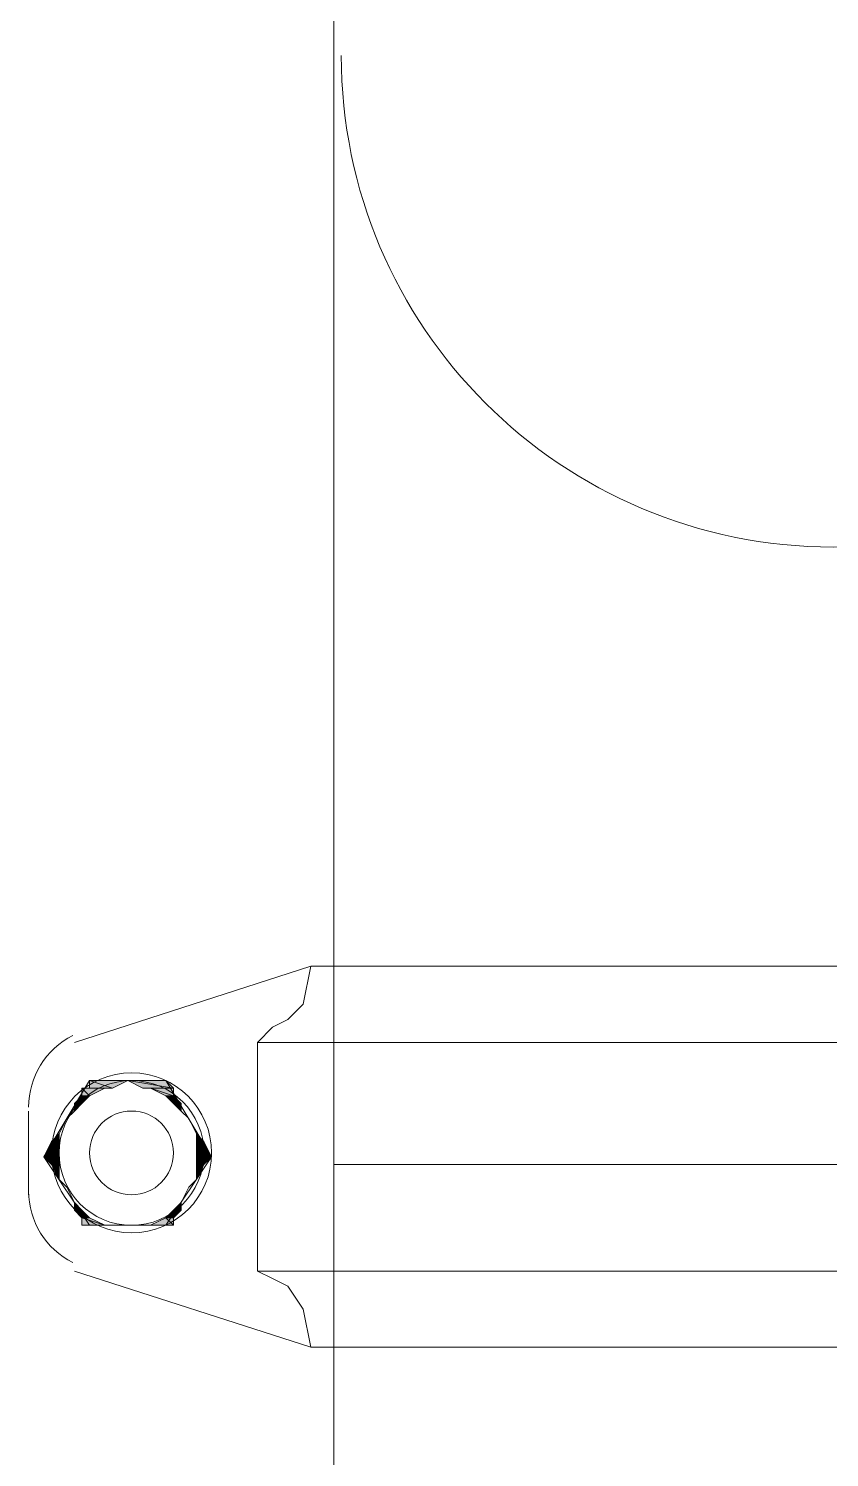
# Model space of a CAD drawing. Header units: millimetres. Extents: x 596 to 768, y 309 to 423.
# Drawn here: x 689.8877 to 689.9801, y 408.6805 to 408.8455 of the extents above; entities that cross this region are included whole.
import ezdxf

# ---------------------------------------------------------------- set-up
doc = ezdxf.new("R2010")
doc.units = ezdxf.units.MM
doc.layers.add('1- 3', color=3, linetype='Continuous')

# ---------------------------------------------------------------- blocks, each defined once
blk = doc.blocks.new('CTOBOM')
h = blk.add_hatch(color=0)
h.dxf.hatch_style = 2
h.paths.add_polyline_path([(4.38647, -1.42746), (4.38823, -1.4257), (4.38823, -1.42746)])
h.paths.add_polyline_path([(4.38647, -1.42658), (4.38647, -1.42746), (4.38823, -1.4257)])
h = blk.add_hatch(color=0)
h.dxf.hatch_style = 2
h.paths.add_polyline_path([(4.38823, -1.42746), (4.38911, -1.42658), (4.38911, -1.42746)])
h.paths.add_polyline_path([(4.38823, -1.4257), (4.38823, -1.42746), (4.38911, -1.42658)])
h = blk.add_hatch(color=0)
h.dxf.hatch_style = 2
h.paths.add_polyline_path([(4.38559, -1.42746), (4.38647, -1.42658), (4.38647, -1.42746)])
edge = h.paths.add_edge_path()
edge.add_spline(control_points=[(4.38647, -1.42658), (4.38647, -1.42658), (4.38559, -1.42746), (4.38559, -1.42746), (4.38559, -1.42746), (4.38647, -1.42658), (4.38647, -1.42658)], knot_values=[0, 0, 0, 0, 1, 1, 1, 2, 2, 2, 2], degree=3, periodic=0)
h = blk.add_hatch(color=0)
h.dxf.hatch_style = 2
h.paths.add_polyline_path([(4.39087, -1.42746), (4.38911, -1.42746), (4.38911, -1.42658)])
edge = h.paths.add_edge_path()
edge.add_spline(control_points=[(4.39087, -1.42746), (4.39087, -1.42746), (4.39087, -1.42746), (4.39087, -1.42746), (4.39087, -1.42746), (4.38911, -1.42746), (4.38911, -1.42746), (4.38911, -1.42746), (4.39087, -1.42746), (4.39087, -1.42746)], knot_values=[0, 0, 0, 0, 1, 1, 1, 2, 2, 2, 3, 3, 3, 3], degree=3, periodic=0)
h = blk.add_hatch(color=0)
h.dxf.hatch_style = 2
h.paths.add_polyline_path([(4.37943, -1.43538), (4.38031, -1.4301), (4.38031, -1.43362)])
h.paths.add_polyline_path([(4.37943, -1.43098), (4.37943, -1.43538), (4.38031, -1.4301)])
h = blk.add_hatch(color=0)
h.dxf.hatch_style = 2
h.paths.add_polyline_path([(4.38031, -1.43274), (4.38119, -1.4301), (4.38119, -1.43098)])
h.paths.add_polyline_path([(4.38031, -1.4301), (4.38031, -1.43274), (4.38119, -1.4301)])
h = blk.add_hatch(color=0)
h.dxf.hatch_style = 2
h.paths.add_polyline_path([(4.38119, -1.43098), (4.38207, -1.42922), (4.38207, -1.4301)])
h.paths.add_polyline_path([(4.38119, -1.4301), (4.38119, -1.43098), (4.38207, -1.42922)])
h = blk.add_hatch(color=0)
h.dxf.hatch_style = 2
h.paths.add_polyline_path([(4.38295, -1.42922), (4.38207, -1.4301), (4.38207, -1.42922)])
edge = h.paths.add_edge_path()
edge.add_spline(control_points=[(4.38295, -1.42922), (4.38295, -1.42922), (4.38295, -1.42922), (4.38295, -1.42922), (4.38295, -1.42922), (4.38207, -1.4301), (4.38207, -1.4301), (4.38207, -1.4301), (4.38295, -1.42922), (4.38295, -1.42922)], knot_values=[0, 0, 0, 0, 1, 1, 1, 2, 2, 2, 3, 3, 3, 3], degree=3, periodic=0)
h = blk.add_hatch(color=0)
h.dxf.hatch_style = 2
h.paths.add_polyline_path([(4.39351, -1.42922), (4.39439, -1.42922), (4.39439, -1.4301)])
edge = h.paths.add_edge_path()
edge.add_spline(control_points=[(4.39439, -1.42922), (4.39439, -1.42922), (4.39351, -1.42922), (4.39351, -1.42922), (4.39351, -1.42922), (4.39439, -1.42922), (4.39439, -1.42922)], knot_values=[0, 0, 0, 0, 1, 1, 1, 2, 2, 2, 2], degree=3, periodic=0)
h = blk.add_hatch(color=0)
h.dxf.hatch_style = 2
h.paths.add_polyline_path([(4.39439, -1.4301), (4.39527, -1.4301), (4.39527, -1.43098)])
h.paths.add_polyline_path([(4.39439, -1.42922), (4.39439, -1.4301), (4.39527, -1.4301)])
h = blk.add_hatch(color=0)
h.dxf.hatch_style = 2
h.paths.add_polyline_path([(4.39527, -1.43098), (4.39615, -1.4301), (4.39615, -1.43274)])
h.paths.add_polyline_path([(4.39527, -1.4301), (4.39527, -1.43098), (4.39615, -1.4301)])
h = blk.add_hatch(color=0)
h.dxf.hatch_style = 2
h.paths.add_polyline_path([(4.37943, -1.43978), (4.38031, -1.43714), (4.38031, -1.43978)])
h.paths.add_polyline_path([(4.37943, -1.43538), (4.37943, -1.43978), (4.38031, -1.43714)])
h = blk.add_hatch(color=0)
h.dxf.hatch_style = 2
h.paths.add_polyline_path([(4.38031, -1.44066), (4.38119, -1.43978), (4.38119, -1.44066)])
h.paths.add_polyline_path([(4.38031, -1.43802), (4.38031, -1.44066), (4.38119, -1.43978)])
h = blk.add_hatch(color=0)
h.dxf.hatch_style = 2
h.paths.add_polyline_path([(4.39527, -1.44066), (4.39615, -1.43802), (4.39615, -1.44066)])
h.paths.add_polyline_path([(4.39527, -1.43978), (4.39527, -1.44066), (4.39615, -1.43802)])
h = blk.add_hatch(color=0)
h.dxf.hatch_style = 2
h.paths.add_polyline_path([(4.38119, -1.44066), (4.38207, -1.44066), (4.38207, -1.44154)])
h.paths.add_polyline_path([(4.38119, -1.43978), (4.38119, -1.44066), (4.38207, -1.44066)])
h = blk.add_hatch(color=0)
h.dxf.hatch_style = 2
h.paths.add_polyline_path([(4.39439, -1.44154), (4.39527, -1.43978), (4.39527, -1.44066)])
h.paths.add_polyline_path([(4.39439, -1.44066), (4.39439, -1.44154), (4.39527, -1.43978)])
h = blk.add_hatch(color=0)
h.dxf.hatch_style = 2
h.paths.add_polyline_path([(4.38295, -1.44154), (4.38207, -1.44154), (4.38207, -1.44066)])
edge = h.paths.add_edge_path()
edge.add_spline(control_points=[(4.38295, -1.44154), (4.38295, -1.44154), (4.38295, -1.44154), (4.38295, -1.44154), (4.38295, -1.44154), (4.38207, -1.44154), (4.38207, -1.44154), (4.38207, -1.44154), (4.38295, -1.44154), (4.38295, -1.44154)], knot_values=[0, 0, 0, 0, 1, 1, 1, 2, 2, 2, 3, 3, 3, 3], degree=3, periodic=0)
h = blk.add_hatch(color=0)
h.dxf.hatch_style = 2
h.paths.add_polyline_path([(4.39351, -1.44154), (4.39439, -1.44066), (4.39439, -1.44154)])
edge = h.paths.add_edge_path()
edge.add_spline(control_points=[(4.39439, -1.44066), (4.39439, -1.44066), (4.39351, -1.44154), (4.39351, -1.44154), (4.39351, -1.44154), (4.39439, -1.44066), (4.39439, -1.44066)], knot_values=[0, 0, 0, 0, 1, 1, 1, 2, 2, 2, 2], degree=3, periodic=0)
h = blk.add_hatch(color=0)
h.dxf.hatch_style = 2
h.paths.add_polyline_path([(4.38559, -1.4433), (4.38647, -1.4433), (4.38647, -1.44418)])
edge = h.paths.add_edge_path()
edge.add_spline(control_points=[(4.38647, -1.4433), (4.38647, -1.4433), (4.38559, -1.4433), (4.38559, -1.4433), (4.38559, -1.4433), (4.38647, -1.4433), (4.38647, -1.4433)], knot_values=[0, 0, 0, 0, 1, 1, 1, 2, 2, 2, 2], degree=3, periodic=0)
h = blk.add_hatch(color=0)
h.dxf.hatch_style = 2
h.paths.add_polyline_path([(4.38647, -1.44418), (4.38823, -1.4433), (4.38823, -1.44506)])
h.paths.add_polyline_path([(4.38647, -1.4433), (4.38647, -1.44418), (4.38823, -1.4433)])
h = blk.add_hatch(color=0)
h.dxf.hatch_style = 2
h.paths.add_polyline_path([(4.38823, -1.44506), (4.38911, -1.4433), (4.38911, -1.44418)])
h.paths.add_polyline_path([(4.38823, -1.4433), (4.38823, -1.44506), (4.38911, -1.4433)])
h = blk.add_hatch(color=0)
h.dxf.hatch_style = 2
h.paths.add_polyline_path([(4.39087, -1.4433), (4.38911, -1.44418), (4.38911, -1.4433)])
edge = h.paths.add_edge_path()
edge.add_spline(control_points=[(4.39087, -1.4433), (4.39087, -1.4433), (4.39087, -1.4433), (4.39087, -1.4433), (4.39087, -1.4433), (4.38911, -1.44418), (4.38911, -1.44418), (4.38911, -1.44418), (4.39087, -1.4433), (4.39087, -1.4433)], knot_values=[0, 0, 0, 0, 1, 1, 1, 2, 2, 2, 3, 3, 3, 3], degree=3, periodic=0)
at = {"color": 0, "lineweight": 20}
for p, q in [((4.38911, -1.2972), (4.38911, -1.41161)), ((4.38911, -1.41161), (4.38911, -1.2972)), ((4.26149, -1.41161), (4.13476, -1.41161)), ((4.26149, -1.41161), (4.38911, -1.41161)), ((4.38911, -1.41161), (4.63378, -1.41161))]:
    blk.add_line(p, q, dxfattribs=at)
for points in [[(4.36622, -1.41426), (4.37062, -1.41514), (4.37238, -1.4169), (4.37326, -1.41866), (4.37502, -1.42042), (4.37502, -1.2884)], [(4.40143, -1.2884), (4.40143, -1.42042), (4.37502, -1.42042)], [(4.36622, -1.29544), (4.36622, -1.41426)], [(4.41023, -1.29544), (4.41023, -1.41426)], [(4.36622, -1.41161), (4.36622, -1.2972)], [(4.37502, -1.44154), (4.36622, -1.41426)], [(4.40143, -1.42042), (4.40231, -1.41866), (4.40319, -1.4169), (4.40583, -1.41514), (4.41023, -1.41426)], [(4.40143, -1.44154), (4.41023, -1.41426)], [(4.38823, -1.4257), (4.37943, -1.43098), (4.37943, -1.43978), (4.38823, -1.44506), (4.39615, -1.43978), (4.39615, -1.43098), (4.38823, -1.4257)], [(4.39263, -1.44682), (4.38295, -1.44682)]]:
    blk.add_lwpolyline(points, dxfattribs=at)
at = {"color": 0, "lineweight": 0}
for points in [[(4.38647, -1.42746), (4.38823, -1.4257), (4.38823, -1.42746), (4.38647, -1.42746)], [(4.38647, -1.42658), (4.38647, -1.42746), (4.38823, -1.4257), (4.38647, -1.42658)], [(4.38647, -1.42746), (4.38823, -1.4257), (4.38823, -1.42746), (4.38647, -1.42746)], [(4.38647, -1.42658), (4.38647, -1.42746), (4.38823, -1.4257), (4.38647, -1.42658)], [(4.38823, -1.4257), (4.38823, -1.42746), (4.38911, -1.42658), (4.38823, -1.4257)], [(4.38823, -1.4257), (4.38823, -1.42746), (4.38911, -1.42658), (4.38823, -1.4257)], [(4.38559, -1.42746), (4.38647, -1.42658), (4.38647, -1.42746), (4.38559, -1.42746)], [(4.38559, -1.42746), (4.38647, -1.42658), (4.38647, -1.42746), (4.38559, -1.42746)], [(4.38823, -1.42746), (4.38911, -1.42658), (4.38911, -1.42746), (4.38823, -1.42746)], [(4.38823, -1.42746), (4.38911, -1.42658), (4.38911, -1.42746), (4.38823, -1.42746)], [(4.39087, -1.42746), (4.38911, -1.42746), (4.38911, -1.42658), (4.39087, -1.42746)], [(4.39087, -1.42746), (4.38911, -1.42746), (4.38911, -1.42658), (4.39087, -1.42746)], [(4.37943, -1.43538), (4.38031, -1.4301), (4.38031, -1.43362), (4.37943, -1.43538)], [(4.37943, -1.43098), (4.37943, -1.43538), (4.38031, -1.4301), (4.37943, -1.43098)], [(4.37943, -1.43538), (4.38031, -1.4301), (4.38031, -1.43362), (4.37943, -1.43538)], [(4.37943, -1.43098), (4.37943, -1.43538), (4.38031, -1.4301), (4.37943, -1.43098)], [(4.38031, -1.43362), (4.38031, -1.4301), (4.38031, -1.43274), (4.38031, -1.43362)], [(4.38031, -1.43362), (4.38031, -1.4301), (4.38031, -1.43274), (4.38031, -1.43362)], [(4.38031, -1.43274), (4.38119, -1.4301), (4.38119, -1.43098), (4.38031, -1.43274)], [(4.38031, -1.4301), (4.38031, -1.43274), (4.38119, -1.4301), (4.38031, -1.4301)], [(4.38031, -1.43274), (4.38119, -1.4301), (4.38119, -1.43098), (4.38031, -1.43274)], [(4.38031, -1.4301), (4.38031, -1.43274), (4.38119, -1.4301), (4.38031, -1.4301)], [(4.38119, -1.43098), (4.38207, -1.42922), (4.38207, -1.4301), (4.38119, -1.43098)], [(4.38119, -1.4301), (4.38119, -1.43098), (4.38207, -1.42922), (4.38119, -1.4301)], [(4.38119, -1.43098), (4.38207, -1.42922), (4.38207, -1.4301), (4.38119, -1.43098)], [(4.38119, -1.4301), (4.38119, -1.43098), (4.38207, -1.42922), (4.38119, -1.4301)], [(4.38295, -1.42922), (4.38207, -1.4301), (4.38207, -1.42922), (4.38295, -1.42922)], [(4.38295, -1.42922), (4.38207, -1.4301), (4.38207, -1.42922), (4.38295, -1.42922)], [(4.39351, -1.42922), (4.39439, -1.42922), (4.39439, -1.4301), (4.39351, -1.42922)], [(4.39351, -1.42922), (4.39439, -1.42922), (4.39439, -1.4301), (4.39351, -1.42922)], [(4.39439, -1.42922), (4.39439, -1.4301), (4.39527, -1.4301), (4.39439, -1.42922)], [(4.39439, -1.42922), (4.39439, -1.4301), (4.39527, -1.4301), (4.39439, -1.42922)], [(4.39439, -1.4301), (4.39527, -1.4301), (4.39527, -1.43098), (4.39439, -1.4301)], [(4.39439, -1.4301), (4.39527, -1.4301), (4.39527, -1.43098), (4.39439, -1.4301)], [(4.39527, -1.43098), (4.39615, -1.4301), (4.39615, -1.43274), (4.39527, -1.43098)], [(4.39527, -1.4301), (4.39527, -1.43098), (4.39615, -1.4301), (4.39527, -1.4301)], [(4.39527, -1.43098), (4.39615, -1.4301), (4.39615, -1.43274), (4.39527, -1.43098)], [(4.39527, -1.4301), (4.39527, -1.43098), (4.39615, -1.4301), (4.39527, -1.4301)], [(4.39615, -1.43274), (4.39615, -1.4301), (4.39615, -1.43362), (4.39615, -1.43274)], [(4.39615, -1.43274), (4.39615, -1.4301), (4.39615, -1.43362), (4.39615, -1.43274)], [(4.39615, -1.4301), (4.39615, -1.43362), (4.39615, -1.43098), (4.39615, -1.4301)], [(4.39615, -1.4301), (4.39615, -1.43362), (4.39615, -1.43098), (4.39615, -1.4301)], [(4.39615, -1.43362), (4.39615, -1.43098), (4.39615, -1.43538), (4.39615, -1.43362)], [(4.39615, -1.43362), (4.39615, -1.43098), (4.39615, -1.43538), (4.39615, -1.43362)], [(4.37943, -1.43538), (4.37943, -1.43978), (4.38031, -1.43714), (4.37943, -1.43538)], [(4.37943, -1.43538), (4.37943, -1.43978), (4.38031, -1.43714), (4.37943, -1.43538)], [(4.39615, -1.43538), (4.39615, -1.43978), (4.39615, -1.43714), (4.39615, -1.43538)], [(4.39615, -1.43538), (4.39615, -1.43978), (4.39615, -1.43714), (4.39615, -1.43538)], [(4.37943, -1.43978), (4.38031, -1.43714), (4.38031, -1.43978), (4.37943, -1.43978)], [(4.37943, -1.43978), (4.38031, -1.43714), (4.38031, -1.43978), (4.37943, -1.43978)], [(4.38031, -1.43714), (4.38031, -1.43978), (4.38031, -1.43802), (4.38031, -1.43714)], [(4.38031, -1.43714), (4.38031, -1.43978), (4.38031, -1.43802), (4.38031, -1.43714)], [(4.39615, -1.44066), (4.39615, -1.43714), (4.39615, -1.43978), (4.39615, -1.44066)], [(4.39615, -1.43802), (4.39615, -1.44066), (4.39615, -1.43714), (4.39615, -1.43802)], [(4.39615, -1.44066), (4.39615, -1.43714), (4.39615, -1.43978), (4.39615, -1.44066)], [(4.39615, -1.43802), (4.39615, -1.44066), (4.39615, -1.43714), (4.39615, -1.43802)], [(4.38031, -1.43978), (4.38031, -1.43802), (4.38031, -1.44066), (4.38031, -1.43978)], [(4.38031, -1.43978), (4.38031, -1.43802), (4.38031, -1.44066), (4.38031, -1.43978)], [(4.38031, -1.43802), (4.38031, -1.44066), (4.38119, -1.43978), (4.38031, -1.43802)], [(4.38031, -1.43802), (4.38031, -1.44066), (4.38119, -1.43978), (4.38031, -1.43802)], [(4.39527, -1.44066), (4.39615, -1.43802), (4.39615, -1.44066), (4.39527, -1.44066)], [(4.39527, -1.43978), (4.39527, -1.44066), (4.39615, -1.43802), (4.39527, -1.43978)], [(4.39527, -1.44066), (4.39615, -1.43802), (4.39615, -1.44066), (4.39527, -1.44066)], [(4.39527, -1.43978), (4.39527, -1.44066), (4.39615, -1.43802), (4.39527, -1.43978)], [(4.38031, -1.44066), (4.38119, -1.43978), (4.38119, -1.44066), (4.38031, -1.44066)], [(4.38031, -1.44066), (4.38119, -1.43978), (4.38119, -1.44066), (4.38031, -1.44066)], [(4.38119, -1.43978), (4.38119, -1.44066), (4.38207, -1.44066), (4.38119, -1.43978)], [(4.38119, -1.43978), (4.38119, -1.44066), (4.38207, -1.44066), (4.38119, -1.43978)], [(4.39439, -1.44154), (4.39527, -1.43978), (4.39527, -1.44066), (4.39439, -1.44154)], [(4.39439, -1.44066), (4.39439, -1.44154), (4.39527, -1.43978), (4.39439, -1.44066)], [(4.39439, -1.44154), (4.39527, -1.43978), (4.39527, -1.44066), (4.39439, -1.44154)], [(4.39439, -1.44066), (4.39439, -1.44154), (4.39527, -1.43978), (4.39439, -1.44066)], [(4.38119, -1.44066), (4.38207, -1.44066), (4.38207, -1.44154), (4.38119, -1.44066)], [(4.38119, -1.44066), (4.38207, -1.44066), (4.38207, -1.44154), (4.38119, -1.44066)], [(4.38295, -1.44154), (4.38207, -1.44154), (4.38207, -1.44066), (4.38295, -1.44154)], [(4.38295, -1.44154), (4.38207, -1.44154), (4.38207, -1.44066), (4.38295, -1.44154)], [(4.39351, -1.44154), (4.39439, -1.44066), (4.39439, -1.44154), (4.39351, -1.44154)], [(4.39351, -1.44154), (4.39439, -1.44066), (4.39439, -1.44154), (4.39351, -1.44154)], [(4.38559, -1.4433), (4.38647, -1.4433), (4.38647, -1.44418), (4.38559, -1.4433)], [(4.38559, -1.4433), (4.38647, -1.4433), (4.38647, -1.44418), (4.38559, -1.4433)], [(4.38647, -1.44418), (4.38823, -1.4433), (4.38823, -1.44506), (4.38647, -1.44418)], [(4.38647, -1.4433), (4.38647, -1.44418), (4.38823, -1.4433), (4.38647, -1.4433)], [(4.38647, -1.44418), (4.38823, -1.4433), (4.38823, -1.44506), (4.38647, -1.44418)], [(4.38647, -1.4433), (4.38647, -1.44418), (4.38823, -1.4433), (4.38647, -1.4433)], [(4.38823, -1.44506), (4.38911, -1.4433), (4.38911, -1.44418), (4.38823, -1.44506)], [(4.38823, -1.4433), (4.38823, -1.44506), (4.38911, -1.4433), (4.38823, -1.4433)], [(4.38823, -1.44506), (4.38911, -1.4433), (4.38911, -1.44418), (4.38823, -1.44506)], [(4.38823, -1.4433), (4.38823, -1.44506), (4.38911, -1.4433), (4.38823, -1.4433)], [(4.39087, -1.4433), (4.38911, -1.44418), (4.38911, -1.4433), (4.39087, -1.4433)], [(4.39087, -1.4433), (4.38911, -1.44418), (4.38911, -1.4433), (4.39087, -1.4433)]]:
    blk.add_lwpolyline(points, dxfattribs=at)
at = {"color": 0, "lineweight": 20}
for points, knots in [([(4.26105, -1.41073), (4.2924, -1.41073), (4.31782, -1.38532), (4.31782, -1.35397), (4.31782, -1.32262), (4.2924, -1.2972), (4.26105, -1.2972)], [0, 0, 0, 0, 1, 1, 1, 2, 2, 2, 2]), ([(4.38779, -1.4257), (4.38268, -1.4257), (4.37855, -1.42983), (4.37855, -1.43494), (4.37855, -1.44004), (4.38268, -1.44418), (4.38779, -1.44418), (4.39289, -1.44418), (4.39703, -1.44004), (4.39703, -1.43494), (4.39703, -1.42983), (4.39289, -1.4257), (4.38779, -1.4257)], [0, 0, 0, 0, 1, 1, 1, 2, 2, 2, 3, 3, 3, 4, 4, 4, 4]), ([(4.38779, -1.42658), (4.38317, -1.42658), (4.37943, -1.43032), (4.37943, -1.43494), (4.37943, -1.43956), (4.38317, -1.4433), (4.38779, -1.4433), (4.3924, -1.4433), (4.39615, -1.43956), (4.39615, -1.43494), (4.39615, -1.43032), (4.3924, -1.42658), (4.38779, -1.42658)], [0, 0, 0, 0, 1, 1, 1, 2, 2, 2, 3, 3, 3, 4, 4, 4, 4]), ([(4.38779, -1.4301), (4.38511, -1.4301), (4.38295, -1.43226), (4.38295, -1.43494), (4.38295, -1.43761), (4.38511, -1.43978), (4.38779, -1.43978), (4.39046, -1.43978), (4.39263, -1.43761), (4.39263, -1.43494), (4.39263, -1.43226), (4.39046, -1.4301), (4.38779, -1.4301)], [0, 0, 0, 0, 1, 1, 1, 2, 2, 2, 3, 3, 3, 4, 4, 4, 4])]:
    blk.add_open_spline(points, degree=3, knots=knots, dxfattribs=at)
at = {"color": 0, "lineweight": 0}
for points, knots in [([(4.38647, -1.42658), (4.38647, -1.42658), (4.38559, -1.42746), (4.38559, -1.42746), (4.38559, -1.42746), (4.38647, -1.42658), (4.38647, -1.42658)], [0, 0, 0, 0, 1, 1, 1, 2, 2, 2, 2]), ([(4.38647, -1.42658), (4.38647, -1.42658), (4.38559, -1.42746), (4.38559, -1.42746), (4.38559, -1.42746), (4.38647, -1.42658), (4.38647, -1.42658)], [0, 0, 0, 0, 1, 1, 1, 2, 2, 2, 2]), ([(4.38295, -1.42922), (4.38295, -1.42922), (4.38383, -1.42834), (4.38383, -1.42834), (4.38383, -1.42834), (4.38295, -1.42922), (4.38295, -1.42922)], [0, 0, 0, 0, 1, 1, 1, 2, 2, 2, 2]), ([(4.38295, -1.42922), (4.38295, -1.42922), (4.38383, -1.42834), (4.38383, -1.42834), (4.38383, -1.42834), (4.38295, -1.42922), (4.38295, -1.42922)], [0, 0, 0, 0, 1, 1, 1, 2, 2, 2, 2]), ([(4.38383, -1.42834), (4.38383, -1.42834), (4.38559, -1.42746), (4.38559, -1.42746), (4.38559, -1.42746), (4.38383, -1.42834), (4.38383, -1.42834)], [0, 0, 0, 0, 1, 1, 1, 2, 2, 2, 2]), ([(4.38383, -1.42834), (4.38383, -1.42834), (4.38559, -1.42746), (4.38559, -1.42746), (4.38559, -1.42746), (4.38383, -1.42834), (4.38383, -1.42834)], [0, 0, 0, 0, 1, 1, 1, 2, 2, 2, 2]), ([(4.39087, -1.42746), (4.39087, -1.42746), (4.39087, -1.42746), (4.39087, -1.42746), (4.39087, -1.42746), (4.38911, -1.42746), (4.38911, -1.42746), (4.38911, -1.42746), (4.39087, -1.42746), (4.39087, -1.42746)], [0, 0, 0, 0, 1, 1, 1, 2, 2, 2, 3, 3, 3, 3]), ([(4.39087, -1.42746), (4.39087, -1.42746), (4.39087, -1.42746), (4.39087, -1.42746), (4.39087, -1.42746), (4.38911, -1.42746), (4.38911, -1.42746), (4.38911, -1.42746), (4.39087, -1.42746), (4.39087, -1.42746)], [0, 0, 0, 0, 1, 1, 1, 2, 2, 2, 3, 3, 3, 3]), ([(4.39087, -1.42746), (4.39087, -1.42746), (4.39175, -1.42834), (4.39175, -1.42834), (4.39175, -1.42834), (4.39087, -1.42746), (4.39087, -1.42746)], [0, 0, 0, 0, 1, 1, 1, 2, 2, 2, 2]), ([(4.39087, -1.42746), (4.39087, -1.42746), (4.39175, -1.42834), (4.39175, -1.42834), (4.39175, -1.42834), (4.39087, -1.42746), (4.39087, -1.42746)], [0, 0, 0, 0, 1, 1, 1, 2, 2, 2, 2]), ([(4.39175, -1.42834), (4.39175, -1.42834), (4.39351, -1.42922), (4.39351, -1.42922), (4.39351, -1.42922), (4.39175, -1.42834), (4.39175, -1.42834)], [0, 0, 0, 0, 1, 1, 1, 2, 2, 2, 2]), ([(4.39175, -1.42834), (4.39175, -1.42834), (4.39351, -1.42922), (4.39351, -1.42922), (4.39351, -1.42922), (4.39175, -1.42834), (4.39175, -1.42834)], [0, 0, 0, 0, 1, 1, 1, 2, 2, 2, 2]), ([(4.38031, -1.4301), (4.38031, -1.4301), (4.38031, -1.43362), (4.38031, -1.43362), (4.38031, -1.43362), (4.38031, -1.4301), (4.38031, -1.4301)], [0, 0, 0, 0, 1, 1, 1, 2, 2, 2, 2]), ([(4.38031, -1.4301), (4.38031, -1.4301), (4.38031, -1.43362), (4.38031, -1.43362), (4.38031, -1.43362), (4.38031, -1.4301), (4.38031, -1.4301)], [0, 0, 0, 0, 1, 1, 1, 2, 2, 2, 2]), ([(4.38295, -1.42922), (4.38295, -1.42922), (4.38295, -1.42922), (4.38295, -1.42922), (4.38295, -1.42922), (4.38207, -1.4301), (4.38207, -1.4301), (4.38207, -1.4301), (4.38295, -1.42922), (4.38295, -1.42922)], [0, 0, 0, 0, 1, 1, 1, 2, 2, 2, 3, 3, 3, 3]), ([(4.38295, -1.42922), (4.38295, -1.42922), (4.38295, -1.42922), (4.38295, -1.42922), (4.38295, -1.42922), (4.38207, -1.4301), (4.38207, -1.4301), (4.38207, -1.4301), (4.38295, -1.42922), (4.38295, -1.42922)], [0, 0, 0, 0, 1, 1, 1, 2, 2, 2, 3, 3, 3, 3]), ([(4.39439, -1.42922), (4.39439, -1.42922), (4.39351, -1.42922), (4.39351, -1.42922), (4.39351, -1.42922), (4.39439, -1.42922), (4.39439, -1.42922)], [0, 0, 0, 0, 1, 1, 1, 2, 2, 2, 2]), ([(4.39439, -1.42922), (4.39439, -1.42922), (4.39351, -1.42922), (4.39351, -1.42922), (4.39351, -1.42922), (4.39439, -1.42922), (4.39439, -1.42922)], [0, 0, 0, 0, 1, 1, 1, 2, 2, 2, 2]), ([(4.39615, -1.4301), (4.39615, -1.4301), (4.39615, -1.43274), (4.39615, -1.43274), (4.39615, -1.43274), (4.39615, -1.4301), (4.39615, -1.4301)], [0, 0, 0, 0, 1, 1, 1, 2, 2, 2, 2]), ([(4.39615, -1.4301), (4.39615, -1.4301), (4.39615, -1.43274), (4.39615, -1.43274), (4.39615, -1.43274), (4.39615, -1.4301), (4.39615, -1.4301)], [0, 0, 0, 0, 1, 1, 1, 2, 2, 2, 2]), ([(4.39615, -1.43538), (4.39615, -1.43538), (4.39615, -1.43538), (4.39615, -1.43538), (4.39615, -1.43538), (4.39615, -1.43978), (4.39615, -1.43978), (4.39615, -1.43978), (4.39615, -1.43538), (4.39615, -1.43538)], [0, 0, 0, 0, 1, 1, 1, 2, 2, 2, 3, 3, 3, 3]), ([(4.39615, -1.43538), (4.39615, -1.43538), (4.39615, -1.43538), (4.39615, -1.43538), (4.39615, -1.43538), (4.39615, -1.43978), (4.39615, -1.43978), (4.39615, -1.43978), (4.39615, -1.43538), (4.39615, -1.43538)], [0, 0, 0, 0, 1, 1, 1, 2, 2, 2, 3, 3, 3, 3]), ([(4.38295, -1.44154), (4.38295, -1.44154), (4.38295, -1.44154), (4.38295, -1.44154), (4.38295, -1.44154), (4.38207, -1.44154), (4.38207, -1.44154), (4.38207, -1.44154), (4.38295, -1.44154), (4.38295, -1.44154)], [0, 0, 0, 0, 1, 1, 1, 2, 2, 2, 3, 3, 3, 3]), ([(4.38295, -1.44154), (4.38295, -1.44154), (4.38295, -1.44154), (4.38295, -1.44154), (4.38295, -1.44154), (4.38207, -1.44154), (4.38207, -1.44154), (4.38207, -1.44154), (4.38295, -1.44154), (4.38295, -1.44154)], [0, 0, 0, 0, 1, 1, 1, 2, 2, 2, 3, 3, 3, 3]), ([(4.38295, -1.44154), (4.38295, -1.44154), (4.38383, -1.44242), (4.38383, -1.44242), (4.38383, -1.44242), (4.38295, -1.44154), (4.38295, -1.44154)], [0, 0, 0, 0, 1, 1, 1, 2, 2, 2, 2]), ([(4.38295, -1.44154), (4.38295, -1.44154), (4.38383, -1.44242), (4.38383, -1.44242), (4.38383, -1.44242), (4.38295, -1.44154), (4.38295, -1.44154)], [0, 0, 0, 0, 1, 1, 1, 2, 2, 2, 2]), ([(4.39175, -1.44242), (4.39175, -1.44242), (4.39351, -1.44154), (4.39351, -1.44154), (4.39351, -1.44154), (4.39175, -1.44242), (4.39175, -1.44242)], [0, 0, 0, 0, 1, 1, 1, 2, 2, 2, 2]), ([(4.39175, -1.44242), (4.39175, -1.44242), (4.39351, -1.44154), (4.39351, -1.44154), (4.39351, -1.44154), (4.39175, -1.44242), (4.39175, -1.44242)], [0, 0, 0, 0, 1, 1, 1, 2, 2, 2, 2]), ([(4.39439, -1.44066), (4.39439, -1.44066), (4.39351, -1.44154), (4.39351, -1.44154), (4.39351, -1.44154), (4.39439, -1.44066), (4.39439, -1.44066)], [0, 0, 0, 0, 1, 1, 1, 2, 2, 2, 2]), ([(4.39439, -1.44066), (4.39439, -1.44066), (4.39351, -1.44154), (4.39351, -1.44154), (4.39351, -1.44154), (4.39439, -1.44066), (4.39439, -1.44066)], [0, 0, 0, 0, 1, 1, 1, 2, 2, 2, 2]), ([(4.38383, -1.44242), (4.38383, -1.44242), (4.38559, -1.4433), (4.38559, -1.4433), (4.38559, -1.4433), (4.38383, -1.44242), (4.38383, -1.44242)], [0, 0, 0, 0, 1, 1, 1, 2, 2, 2, 2]), ([(4.38383, -1.44242), (4.38383, -1.44242), (4.38559, -1.4433), (4.38559, -1.4433), (4.38559, -1.4433), (4.38383, -1.44242), (4.38383, -1.44242)], [0, 0, 0, 0, 1, 1, 1, 2, 2, 2, 2]), ([(4.38647, -1.4433), (4.38647, -1.4433), (4.38559, -1.4433), (4.38559, -1.4433), (4.38559, -1.4433), (4.38647, -1.4433), (4.38647, -1.4433)], [0, 0, 0, 0, 1, 1, 1, 2, 2, 2, 2]), ([(4.38647, -1.4433), (4.38647, -1.4433), (4.38559, -1.4433), (4.38559, -1.4433), (4.38559, -1.4433), (4.38647, -1.4433), (4.38647, -1.4433)], [0, 0, 0, 0, 1, 1, 1, 2, 2, 2, 2]), ([(4.39087, -1.4433), (4.39087, -1.4433), (4.39087, -1.4433), (4.39087, -1.4433), (4.39087, -1.4433), (4.38911, -1.44418), (4.38911, -1.44418), (4.38911, -1.44418), (4.39087, -1.4433), (4.39087, -1.4433)], [0, 0, 0, 0, 1, 1, 1, 2, 2, 2, 3, 3, 3, 3]), ([(4.39087, -1.4433), (4.39087, -1.4433), (4.39087, -1.4433), (4.39087, -1.4433), (4.39087, -1.4433), (4.38911, -1.44418), (4.38911, -1.44418), (4.38911, -1.44418), (4.39087, -1.4433), (4.39087, -1.4433)], [0, 0, 0, 0, 1, 1, 1, 2, 2, 2, 3, 3, 3, 3]), ([(4.39087, -1.4433), (4.39087, -1.4433), (4.39175, -1.44242), (4.39175, -1.44242), (4.39175, -1.44242), (4.39087, -1.4433), (4.39087, -1.4433)], [0, 0, 0, 0, 1, 1, 1, 2, 2, 2, 2]), ([(4.39087, -1.4433), (4.39087, -1.4433), (4.39175, -1.44242), (4.39175, -1.44242), (4.39175, -1.44242), (4.39087, -1.4433), (4.39087, -1.4433)], [0, 0, 0, 0, 1, 1, 1, 2, 2, 2, 2])]:
    blk.add_open_spline(points, degree=3, knots=knots, dxfattribs=at)
at = {"color": 0, "lineweight": 20}
for points in [[(4.37424, -1.4417), (4.3758, -1.44484), (4.379, -1.44682), (4.38251, -1.44682)], [(4.37424, -1.4417), (4.3758, -1.44484), (4.379, -1.44682), (4.38251, -1.44682)], [(4.39219, -1.44682), (4.39569, -1.44682), (4.39889, -1.44484), (4.40046, -1.4417)]]:
    blk.add_open_spline(points, degree=3, dxfattribs=at)

msp = doc.modelspace()

# ---------------------------------------------------------------- block references
at = {"layer": '1- 3', "rotation": 270}
msp.add_blockref('CTOBOM', (691.33455, 413.10343), dxfattribs=at)

doc.saveas('drawing.dxf')
